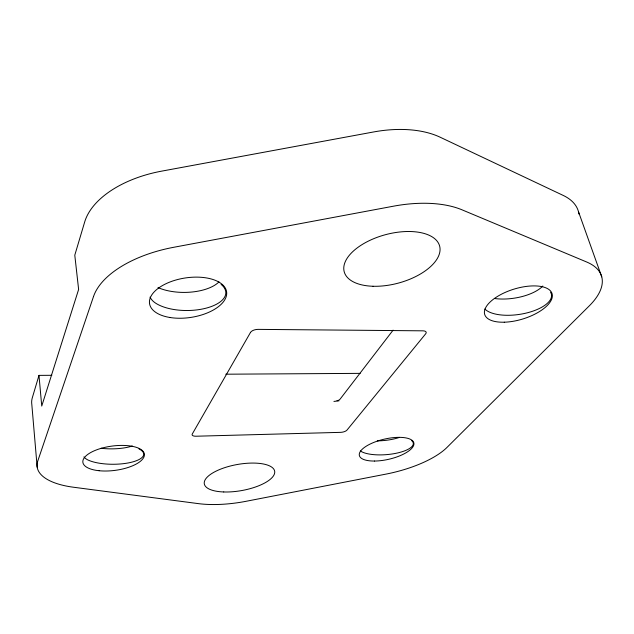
<?xml version="1.0" encoding="UTF-8"?>
<svg xmlns="http://www.w3.org/2000/svg" width="634" height="634" viewBox="0 0 634 634"><rect width="100%" height="100%" fill="white"/><g stroke="black" fill="none" stroke-linecap="round" stroke-linejoin="round"><path stroke-width="0.95" d="M51.83 375.296L38.983 375.376L32.334 397.692A74.241 32.77 -7 0 0 31.803 404.31L37.168 467.131M393.088 330.156L340.141 399.079A4.921 2.045 -12.3 0 1 333.92 401.401M337.019 400.894L338.992 400.87M225.767 374.203L360.167 373.363M578.462 211.645L601.745 276.852M38.983 375.376L41.741 406.061L78.624 289.437L74.788 255.177L84.71 221.876A92.667 52.638 -8.3 0 1 161.591 171.156L373.529 131.975A92.295 52.004 -15.7 0 1 440.17 137.221L563.19 195.415A84.076 41.408 -18.1 0 1 578.969 214.078M399.515 437.373A27.444 9.328 -4.7 0 1 377.325 440.868M411.617 440.59A27.619 9.066 -4.6 0 1 395.83 453.334A27.619 9.066 -4.6 0 1 360.366 450.948M132.316 446.011A30.384 10.303 0.1 0 1 101.131 448.262M138.997 448.88A30.583 10.001 -0.1 0 1 130.105 462.558A30.583 10.001 -0.1 0 1 88.118 460.062A30.559 14.217 -15.3 0 1 83.942 456.876M218.944 281.908A38.167 17.91 -0.3 0 1 158.001 287.574M221.107 284.381A38.492 17.506 -0.5 0 1 206.811 307.973A38.492 17.506 -0.5 0 1 154.744 302.545A38.246 21.841 -17.7 0 1 150.036 297.116M542.823 286.029A34.505 15.042 -8.6 0 1 494.615 298.511M550.566 292.211A34.783 14.709 -8.5 0 1 527.385 312.784A34.783 14.709 -8.5 0 1 484.859 309.027M93.539 296.466L37.778 461.021A76.286 30.131 -7.5 0 0 73.528 487.237L198.26 503.61A69.011 25.542 -10.2 0 0 246.293 501.256L385.924 474.121A68.694 25.352 -13 0 0 446.994 447.414L589.295 305.85A86.684 38.349 -17.2 0 0 586.648 261.993L462.035 209.83A95.488 48.493 -15.1 0 0 393.46 206.193L173.708 247.292A95.892 49.111 -8.8 0 0 93.539 296.466M250.501 332.422L192.237 434.084A5.27 2.148 -9.2 0 0 195.969 436.224L340.704 432.348A4.993 1.95 -12.3 0 0 347.02 430.058L425.699 333.785A5.793 2.584 -14.8 0 0 422.941 330.829L258.054 329.371A6.102 2.916 -10.7 0 0 250.501 332.422M374.512 461.045A27.951 10.303 -13 0 0 413.883 443.111A27.951 10.303 -13 0 0 371.413 443.443A27.951 10.303 -13 0 0 374.512 461.045M223.731 491.96A35.75 13.219 -10.2 0 0 274.68 471.308A35.75 13.219 -10.2 0 0 220.03 469.366A35.75 13.219 -10.2 0 0 223.731 491.96M99.134 470.729A31.034 12.244 -7.6 0 0 144.401 454.364A31.034 12.244 -7.6 0 0 97.295 449.593A31.034 12.244 -7.6 0 0 99.134 470.729M169.928 317.491A38.975 19.916 -8.8 0 0 226.687 292.607A38.975 19.916 -8.8 0 0 167.598 282.978A38.975 19.916 -8.8 0 0 169.928 317.491M373.006 286.259A49.412 25.051 -15.1 0 0 439.719 246.428A49.412 25.051 -15.1 0 0 363.005 244.027A49.412 25.051 -15.1 0 0 373.006 286.259M504.276 322.199A35.25 15.565 -17.2 0 0 552.214 294.239A35.25 15.565 -17.2 0 0 498.673 295.729A35.25 15.565 -17.2 0 0 504.276 322.199"/></g></svg>
